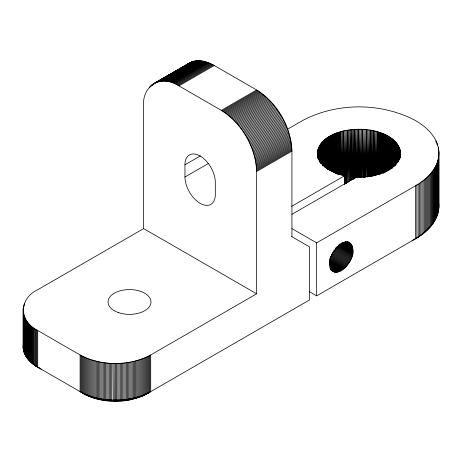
<?xml version="1.0" encoding="UTF-8"?>
<svg xmlns="http://www.w3.org/2000/svg" width="462" height="462" viewBox="0 0 462 462"><rect width="100%" height="100%" fill="white"/><g stroke="black" fill="none" stroke-linecap="round" stroke-linejoin="round"><path stroke-width="0.69" d="M317.642 157.473C315.431 135.025 344.277 128.823 361.324 129.279C376.957 129.741 400.814 136.267 400.45 155.602L400.444 152.703M317.896 157.34L317.902 150.133L317.908 157.265M318.306 158.703L318.312 148.654L318.341 158.737M319.207 160.828L319.225 146.466L319.282 160.88M330.63 170.825L330.636 135.73L331.11 171.05M396.748 163.334L396.777 143.312L396.893 163.259M398.186 161.123L398.204 145.391L398.284 161.781M399.284 159.69L399.289 147.54L399.33 159.656M400.023 157.6L400.023 149.734L400.04 157.577M400.184 157.6L400.19 150.473L400.225 157.12M400.225 157.115L400.317 151.213M400.398 155.532L400.398 151.958L400.404 155.521M318.07 157.236L318.087 149.393L318.122 158.72M318.555 159.448L318.578 147.921L318.595 159.326M320.461 163.011L320.495 144.34L320.588 163.08M322.043 164.553L322.101 142.29L322.228 163.923M323.954 166.193L324.029 140.338L324.209 166.314M387.837 170.357L387.936 136.03L388.288 170.611M390.5 169.127L390.575 137.664L390.864 168.659M392.891 167.319L392.943 139.432L393.174 166.84M394.975 165.633L395.016 141.32L395.195 165.858M398.567 160.354L398.602 146.102L398.642 160.499M399.555 158.951L399.572 148.262L399.595 158.345M399.792 158.356L399.821 148.995L399.826 159.043M318.832 159.315L318.884 147.187L318.947 159.396M319.56 161.602L319.612 145.749L319.646 161.44M320.905 163.098L320.992 143.647L321.05 163.623M326.166 167.943L326.27 138.496L326.501 168.411M328.661 169.82L328.805 136.787L329.077 169.566M331.421 171.125L331.589 135.227L331.924 171.587M367.498 177.015L367.717 129.776L368.335 176.409M371.257 176.149L371.46 130.348L372.06 176.293M374.913 175.479L375.092 131.116L375.658 175.664M378.43 174.284L378.586 132.08L379.111 174.497M381.774 173.279L381.912 133.223L382.374 172.8M384.921 172.453L385.037 134.546L385.447 171.985M395.536 165.494L395.639 141.973L395.732 164.998M397.222 162.526L397.291 144L397.355 162.711M398.908 160.493L398.966 146.818L398.977 159.731M319.935 162.156L320.033 145.039L320.154 162.283M322.58 165.402L322.707 141.626L322.788 165.893M334.419 172.586L334.609 133.83L335.002 173.059M337.63 174.209L337.843 132.6L338.288 173.989M341.037 174.578L341.256 131.549L341.759 175.104M344.554 183.743L344.831 130.682L345.466 183.553L344.554 183.743L343.624 130.954L342.891 175.531M352.056 179.712L352.315 129.556L352.962 179.631M355.913 177.293L356.162 129.296L356.791 177.264M359.794 177.229L360.031 129.25L360.672 177.246M363.663 177.379L363.894 129.406L364.535 177.443M391.216 168.191L391.401 138.242L391.557 168.439M393.532 166.43L393.67 140.05L393.797 166.661M397.667 162.693L397.765 144.693L397.782 162.624M321.379 163.646L321.529 142.966L321.702 163.808M324.567 167.082L324.746 139.709L324.844 166.84M326.853 168.156L327.084 137.913L327.206 168.624M385.747 171.414L386.03 135.025L386.255 171.668M388.611 170.085L388.842 136.561L389.039 170.339M396.067 164.963L396.223 142.637L396.252 163.438M323.134 165.927L323.354 140.974L323.596 165.431M329.412 170.08L329.706 136.25L329.851 170.542M332.23 171.437L332.571 134.742L332.744 171.904M375.86 174.994L376.276 131.416L376.588 175.19M379.337 174.572L379.718 132.444L380.001 174.076M382.646 172.903L382.975 133.645L383.235 173.146M391.903 168.382L392.186 138.831L392.232 168.226M394.144 166.615L394.363 140.679L394.398 165.777M325.196 167.602L325.491 139.097L325.814 167.885M335.273 172.95L335.666 133.397L335.868 173.423M338.519 174.624L338.964 132.23L339.195 174.411M341.961 175.046L342.434 131.237L342.7 175.577M353.026 179.626L353.592 129.447L353.932 178.84M356.912 177.258L357.449 129.256L357.79 177.235M360.793 177.246L361.324 129.279L361.671 177.275M364.657 177.448L365.176 129.504L365.523 177.523M368.485 176.426L368.976 129.943L369.311 176.548M372.222 176.328L372.684 130.579L373.013 175.768M389.374 169.554L389.726 137.104L389.778 169.363M327.546 169.398L327.928 137.341L328.332 169.756M386.567 170.871L386.994 135.522L387.514 170.426M330.174 170.363L330.636 135.73M333.044 171.766L333.576 134.275L334.136 172.511M380.243 174.162L380.827 132.825L381.508 173.181M383.506 173.262L384.02 134.09L384.632 172.32M336.134 173.325L336.74 132.987L337.393 174.295M339.426 174.336L340.101 131.878L340.817 174.642M369.467 176.571L370.224 130.134L371.09 176.12M373.192 175.808L373.897 130.838L374.717 175.433M376.801 174.532L377.442 131.739L378.199 174.214M344.652 184.205L344.796 175.641C332.935 173.204 317.007 165.904 317.654 151.628L317.665 157.369M346.385 183.379L346.05 130.44L345.466 183.553L346.385 183.379L347.285 130.22L348.233 182.346L348.527 130.018L349.168 181.491L349.78 129.839L350.121 180.648M350.173 180.642L351.045 129.689L351.986 179.724M354.019 178.834L354.874 129.36L355.792 177.298M357.911 177.235L358.743 129.239L359.673 177.229M361.792 177.281L362.612 129.331L363.542 177.373M365.656 176.819L366.447 129.631L367.359 177.004M352.997 251.068C351.091 229.343 327.991 251.963 329.724 263.184C331.624 284.904 354.724 262.289 352.997 251.068L340.02 243.578M287.566 129.187L302.523 120.553C336.977 102.327 381.046 102.327 415.5 120.553C427.356 127.275 438.825 138.664 438.9 153.17C438.825 167.677 427.356 179.06 415.5 185.782L415.5 238.779C428.303 231.67 440.696 218.514 438.686 202.772M400.45 153.448C397.32 172.782 372.915 177.396 356.485 177.05L291.978 214.293M143.642 228.586L37.722 289.738C18.757 298.388 18.757 321.858 37.722 330.509L80.093 354.966C101.628 366.36 129.169 366.36 150.704 354.966L256.624 293.815L256.624 171.512C255.723 147.164 241.949 123.314 221.315 110.36L178.95 85.897C161.971 73.799 141.649 85.534 143.642 106.283L143.642 228.586L256.624 293.815M83.622 393.699C93.567 399.312 105.18 401.391 116.499 401.287L116.626 363.403M23.343 343.988C21.599 354.048 29.516 362.682 37.722 367.198L37.722 330.509M116.499 401.287L117.602 401.264L117.85 400.069L117.85 363.375M117.602 401.264L118.705 401.224L119.069 400.023L119.069 363.334M118.705 401.224L119.802 401.172L120.293 399.965L120.293 363.271M119.802 401.172L120.9 401.103L121.512 399.884L121.512 363.196M120.9 401.103L121.991 401.016L122.725 399.792L122.725 363.097M121.991 401.016L123.083 400.918L123.931 399.676L123.931 362.988M123.083 400.918L124.163 400.797L125.138 399.549L125.138 362.855M124.163 400.797L125.242 400.664L126.34 399.405L126.34 362.71M125.242 400.664L126.317 400.519L127.529 399.237C135.603 398.053 143.595 395.726 150.704 391.661L150.704 354.966M126.317 400.519L127.385 400.358L128.713 399.058L128.713 362.37M127.385 400.358L128.442 400.179L129.891 398.862L129.891 362.168M186.423 65.13L187.52 64.218M128.442 400.179L129.493 399.988L131.058 398.648L131.058 361.954M129.493 399.988L130.538 399.78L132.219 398.417L132.219 361.729M130.538 399.78L131.572 399.561L133.368 398.169L133.368 361.48M131.572 399.561L132.594 399.324L134.506 397.909L134.506 361.215M132.594 399.324L135.632 397.632L135.632 360.938M133.61 399.07L136.746 397.337L136.746 360.643M434.263 220.362L435.458 219.554L435.458 166.557M134.609 398.804L137.849 397.025L137.849 360.331M188.098 63.802C196.009 58.316 206.572 60.944 214.258 65.517L256.624 89.975C277.258 102.928 291.025 126.784 291.932 151.126L291.932 236.74M135.603 398.527L138.935 396.696L138.935 360.008M432.38 223.527L433.547 222.765L433.547 169.768M411.971 240.817L415.315 238.75M431.664 224.561L432.819 223.816L432.819 170.819M136.579 398.232L140.009 396.356L140.009 359.667M430.099 226.599L431.231 225.889L431.231 172.886M137.549 397.926L141.066 396.003L141.066 359.309M428.696 227.945L430.37 226.906L430.37 173.903M427.818 228.927L429.469 227.91L429.469 174.907M138.502 397.603L142.111 395.628L142.111 358.939M426.894 229.897L428.522 228.898L428.522 175.901M139.437 397.274L143.139 395.247L143.139 358.552M425.698 230.988L427.535 229.88L427.535 176.882M424.699 231.93L426.507 230.844L426.507 177.841M140.361 396.927L144.15 394.843L144.15 358.154M423.66 232.854L425.438 231.791L425.438 178.794M141.274 396.563L145.143 394.433L145.143 357.738M422.58 233.76L424.33 232.727L424.33 179.724M142.169 396.194L146.119 393.999L146.119 357.311M419.739 235.666L423.18 233.639L423.18 180.642M418.618 236.515L421.991 234.54L421.991 181.543M143.047 395.807L147.072 393.56L147.072 356.866M143.907 395.408L148.013 393.104L148.013 356.41M144.75 394.998L148.931 392.636L148.931 355.942M414.506 239.281L418.202 237.139L418.202 184.142M153.378 83.795L189.911 62.699M152.789 84.188L190.546 62.387M152.217 84.604L191.193 62.099M151.657 85.048L154.135 83.616M155.376 82.9L191.857 61.839M151.114 85.516L153.592 84.084M157.23 81.988L192.533 61.602M150.589 86.007L152.448 84.939M157.917 81.78L193.226 61.394M150.081 86.527L151.94 85.453M158.622 81.601L193.925 61.215M149.596 87.07L150.831 86.354M159.332 81.445L194.641 61.059M160.06 81.318L195.368 60.932M160.799 81.22L196.102 60.834M161.544 81.15L196.852 60.765M162.306 81.104L197.615 60.718M163.074 81.087L198.383 60.701M163.854 81.098L199.162 60.713M164.639 81.133L199.948 60.753M165.436 81.202L200.745 60.817M166.245 81.295L201.548 60.909M167.053 81.416L202.362 61.03M167.873 81.56L203.182 61.18M168.699 81.739L204.008 61.354M169.531 81.941L204.839 61.556M170.368 82.167L205.677 61.781M171.211 82.421L206.52 62.041M172.06 82.704L207.369 62.324M172.915 83.016L208.218 62.63M173.77 83.351L209.072 62.965M174.63 83.709L209.933 63.329M175.491 84.096L210.793 63.716M176.351 84.511L211.66 64.126M177.217 84.95L212.526 64.564M178.084 85.412L213.386 65.026M178.95 85.897L214.258 65.517M221.315 110.36L256.624 89.975M222.182 110.874L257.49 90.488M223.048 111.411L258.356 91.026M223.914 111.971L259.222 91.586M224.775 112.555L260.083 92.169M225.641 113.161L260.943 92.775M226.495 113.791L261.804 93.405M227.35 114.443L262.659 94.063M228.205 115.119L263.513 94.733M229.054 115.818L264.356 95.432M229.897 116.534L265.2 96.148M230.734 117.273L266.037 96.887M231.566 118.029L266.874 97.649M232.392 118.809L267.7 98.429M233.212 119.612L268.52 99.226M234.026 120.426L269.329 100.046M234.829 121.263L270.131 100.878M235.626 122.118L270.928 101.732M236.411 122.99L271.72 102.604M237.191 123.88L272.499 103.494M237.959 124.78L273.267 104.4M238.721 125.704L274.024 105.319M239.466 126.64L274.774 106.254M240.205 127.587L275.514 107.207M240.933 128.557L276.236 108.172M241.649 129.533L276.952 109.148M242.348 130.527L277.656 110.141M184.95 164.784A21.471 12.393 60 0 1 200.133 156.017A21.471 12.393 60 0 1 215.315 182.317L215.315 194.548A21.471 12.393 60 0 1 200.133 203.309A21.471 12.393 60 0 1 184.95 177.015L184.95 164.784L200.439 155.844M243.041 131.531L278.343 111.146M243.717 132.542L279.019 112.162M244.381 133.57L279.683 113.19M245.027 134.609L280.336 114.224M245.663 135.655L280.965 115.275M246.281 136.712L281.589 116.332M246.887 137.78L282.195 117.394M247.476 138.854L282.784 118.468M248.054 139.934L283.356 119.548M184.95 177.015L208.489 163.427M248.608 141.02L283.916 120.64M249.151 142.117L284.459 121.731M249.676 143.214L284.979 122.828M250.185 144.317L285.487 123.937M250.675 145.426L285.978 125.04M251.143 146.541L286.452 126.155M251.599 147.655L286.908 127.269M252.038 148.77L287.341 128.384M252.454 149.884L287.762 129.504M252.853 151.005L288.161 130.619M253.234 152.125L288.542 131.739M253.592 153.24L288.9 132.86M253.938 154.36L289.241 133.974M254.256 155.475L289.564 135.089M254.562 156.583L289.865 136.203M254.839 157.692L290.148 137.312M255.105 158.801L290.407 138.415M255.342 159.898L290.65 139.518M255.567 160.995L290.869 140.61M255.763 162.081L291.072 141.701M255.942 163.167L291.251 142.781M256.104 164.241L291.412 143.855M256.243 165.309L291.545 144.924M256.358 166.366L291.666 145.986M256.45 167.417L291.759 147.031M256.526 168.457L291.834 148.071M256.583 169.485L291.886 149.105M256.612 170.507L291.92 150.121M256.624 171.512L291.932 151.126M291.689 206.306L344.796 175.641L344.796 184.24M291.932 228.586L316.643 242.856L415.5 185.782M145.576 394.577L149.827 392.151L149.827 355.463M309.228 291.574L316.643 295.853L416.868 237.97L416.868 184.973M146.385 394.144L309.58 299.93L309.58 246.933L291.557 236.527M80.093 354.966L80.093 391.661C94.398 399.613 111.492 401.409 127.529 399.237L127.529 362.549M347.522 241.678L349.988 243.104M347.516 241.747L350.363 243.393M347.626 241.926L350.716 243.711M347.337 241.921L351.045 244.057M347.026 241.944L351.351 244.438M346.691 241.996L351.634 244.848M345.715 241.724L351.888 245.293M345.328 241.84L352.125 245.761M344.912 241.978L352.327 246.258M344.473 242.146L352.506 246.783M344.011 242.336L352.662 247.332M342.902 242.198L352.783 247.903M342.995 242.793L352.881 248.498M341.834 242.694L352.951 249.11M341.874 243.324L352.997 249.746M341.268 243.624L353.008 250.398M339.98 244.259L352.951 251.75M339.293 244.6L352.881 252.448M338.577 244.947L352.783 253.153M338.45 245.663L352.662 253.869M337.682 246.032L352.506 254.597M336.879 246.408L352.327 255.324M336.677 247.141L352.125 256.058M335.828 247.522L351.888 256.797M335.568 248.261L351.634 257.536M335.285 249.001L351.351 258.275M334.979 249.734L351.045 259.009M334.032 250.104L350.716 259.736M333.679 250.831L350.363 260.458M333.31 251.547L349.988 261.174M332.917 252.252L349.595 261.885M332.501 252.945L349.18 262.578M332.068 253.626L348.746 263.259M331.618 254.291L348.296 263.923M331.768 255.301L347.828 264.576M331.283 255.931L347.349 265.205M330.786 256.543L346.852 265.817M330.272 257.138L346.338 266.412M330.37 258.062L345.819 266.978M329.839 258.61L345.281 267.527M329.914 259.488L344.739 268.047M329.36 259.979L344.19 268.543M329.418 260.805L343.63 269.011M329.475 261.596L343.07 269.444M329.527 262.364L342.498 269.854M329.573 263.097L341.932 270.235M329.62 263.802L341.36 270.582M329.666 264.472L340.789 270.894M329.712 265.107L340.217 271.171M329.764 265.714L339.651 271.419M329.816 266.279L339.085 271.633M329.88 266.817L338.525 271.812M329.943 267.313L337.976 271.951M330.018 267.781L337.433 272.06M330.105 268.208L336.902 272.13M330.815 268.953L336.376 272.164M330.307 268.953L335.868 272.164M330.422 269.271L335.366 272.124M331.179 269.906L334.886 272.049M330.763 269.831L334.419 271.939M332.114 270.72L333.968 271.795M331.681 270.541L333.535 271.61M84.413 394.144L36.868 366.695L36.868 330.001M41.257 369.236L36.036 366.175L36.036 329.481M85.222 394.577L81.866 392.636L81.866 355.942M86.047 394.998L82.785 393.104L82.785 356.41M39.732 368.318L35.222 365.644L35.222 328.956M86.891 395.408L83.72 393.56L83.72 356.866M37.607 366.851L33.668 364.553L33.668 327.858M87.751 395.807L84.679 393.999L84.679 357.311M34.644 364.997L32.923 363.987L32.923 327.298M35.793 365.673L36.937 366.349M88.629 396.194L85.655 394.433L85.655 357.738M33.374 364.102L32.207 363.415L32.207 326.721M33.293 363.889L31.514 362.832L31.514 326.137M89.524 396.563L86.648 394.843L86.648 358.154M33.258 363.686L30.844 362.237L30.844 325.548M90.431 396.927L87.659 395.247L87.659 358.552M32.652 363.12L30.203 361.636L30.203 324.942M30.671 361.688L29.585 361.024L29.585 324.33M91.355 397.274L88.687 395.628L88.687 358.939M92.296 397.603L89.726 396.003L89.726 359.309M29.545 360.47L28.43 359.777L28.43 323.082M29.025 359.852L27.893 359.141L27.893 322.447M93.249 397.926L90.789 396.356L90.789 359.667M28.055 358.593L26.9 357.848L26.9 321.154M94.213 398.232L91.863 396.696L91.863 360.008M95.195 398.527L92.949 397.025L92.949 360.331M26.808 356.652L25.618 355.856L25.618 319.167M39.004 367.839L34.436 365.101L34.436 328.413M96.183 398.804L94.052 397.337L94.052 360.643M25.398 353.898L24.313 353.13L24.313 316.441M97.187 399.07L95.166 397.632L95.166 360.938M98.204 399.324L96.292 397.909L96.292 361.215M99.226 399.561L97.43 398.169L97.43 361.48M100.26 399.78L98.579 398.417L98.579 361.729M101.299 399.988L99.734 398.648L99.734 361.954M102.356 400.179L100.907 398.862L100.907 362.168M103.413 400.358L102.079 399.058L102.079 362.37M104.481 400.519L103.269 399.237L103.269 362.549M105.55 400.664L104.458 399.405L104.458 362.71M106.63 400.797L105.659 399.549L105.659 362.855M107.715 400.918L106.861 399.676L106.861 362.988M108.807 401.016L108.073 399.792L108.073 363.097M109.898 401.103L109.286 399.884L109.286 363.196M110.995 401.172L110.505 399.965L110.505 363.271M112.093 401.224L111.723 400.023L111.723 363.334M113.196 401.264L112.947 363.375M114.293 401.287L114.172 363.403M318.549 158.333L318.549 159.76M386.994 135.522L387.052 171.362M384.02 134.09L384.084 172.794M380.827 132.825L380.89 173.672M377.442 131.739L377.512 174.728M373.897 130.838L373.966 175.976M370.224 130.134L370.287 176.698M366.447 129.631L366.51 176.906M362.612 129.331L362.67 177.321M358.743 129.239L358.789 177.229M354.874 129.36L354.92 178.777M351.045 129.689L351.08 180.532M347.285 130.22L347.314 182.496M343.624 130.954L343.641 176.068M340.101 131.878L340.113 174.844M323.354 140.974L323.36 165.321M321.529 142.966L321.535 163.721M320.033 145.039L320.039 162.22M318.884 147.187L318.89 159.355M318.087 149.393L318.093 158.691M317.59 152.373L317.59 154.516M438.877 152.038L438.877 207.299M438.802 150.907L438.802 208.431M438.686 149.775L438.686 209.557M438.513 148.648L438.513 150.081M438.513 157.686L438.513 210.689M438.299 147.522L438.299 149.671M438.299 158.812L438.299 211.81M438.034 159.933L438.034 212.936M437.722 161.053L437.722 214.05M437.364 144.167L437.364 145.599M437.364 162.168L437.364 215.165M436.96 143.064L436.96 144.496M436.96 163.271L436.96 216.274M436.503 164.374L436.503 217.371M436.007 140.864L436.007 142.296M436.007 165.471L436.007 218.468M434.869 167.637L434.869 220.634M434.228 168.705L434.228 221.702M432.045 171.858L432.045 224.855M420.767 182.426L420.767 235.429L415.725 238.484L419.502 236.296L419.502 183.293M336.74 132.987L336.746 173.81M333.576 134.275L333.576 172.234M327.928 137.341L327.928 169.571M325.491 139.097L325.496 167.741M317.654 151.628L317.654 157.351M317.567 153.124L317.567 154.568M316.643 242.856L316.643 295.853M115.396 363.409L115.396 401.299M80.971 355.463L80.971 392.151M28.996 323.712L28.996 360.406M27.385 321.806L27.385 358.495M26.444 320.501L26.444 357.19M26.016 319.837L26.016 356.525M25.248 318.491L25.248 355.186M24.908 317.81L24.908 354.504M24.596 303.118L24.596 304.556M24.596 317.128L24.596 353.817M24.059 304.498L24.059 305.936M24.059 315.748L24.059 352.437M23.833 315.049L23.833 351.744M23.643 305.896L23.643 307.334M23.643 314.351L23.643 351.045M23.475 313.652L23.475 350.346M23.343 312.947L23.343 349.642M23.233 308.004L23.233 348.937M23.158 308.708L23.158 348.227M317.758 150.878L317.758 157.34L317.758 150.878M317.885 156.116L317.885 157.548L317.885 156.116M318.283 157.6L318.283 159.038L318.283 157.6M118.133 312.479A21.471 12.393 0 0 0 150.976 302.414A21.471 12.393 0 0 0 119.456 291.02A21.471 12.393 0 0 0 118.133 312.479"/></g></svg>
